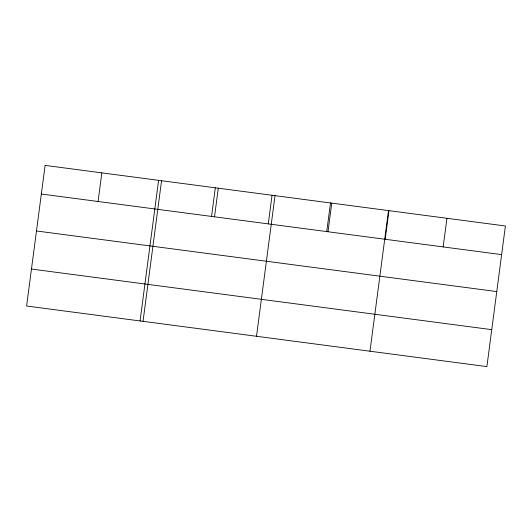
<?xml version="1.0" encoding="UTF-8"?>
<svg xmlns="http://www.w3.org/2000/svg" width="532" height="532" viewBox="0 0 532 532"><rect width="100%" height="100%" fill="white"/><g stroke="black" fill="none" stroke-linecap="round" stroke-linejoin="round"><path stroke-width="0.8" d="M98.081 201.488L101.845 172.86M140.069 320.949L158.583 180.328M143.042 321.341L161.555 180.72M211.55 216.424L215.314 187.796M214.522 216.817L218.286 188.188M268.281 223.892L272.052 195.264M256.51 336.277L275.024 195.656M326.734 231.593L330.505 202.965M327.991 231.753L331.755 203.124M369.979 351.22L388.493 210.599M385.188 239.287L388.959 210.659M443.176 246.921L446.947 218.293M41.343 194.02L501.629 254.615M36.482 230.974L496.768 291.576M31.468 269.052L491.754 329.654M45.114 165.392L26.6 306.013L486.886 366.608L505.4 225.987L45.114 165.392"/></g></svg>
